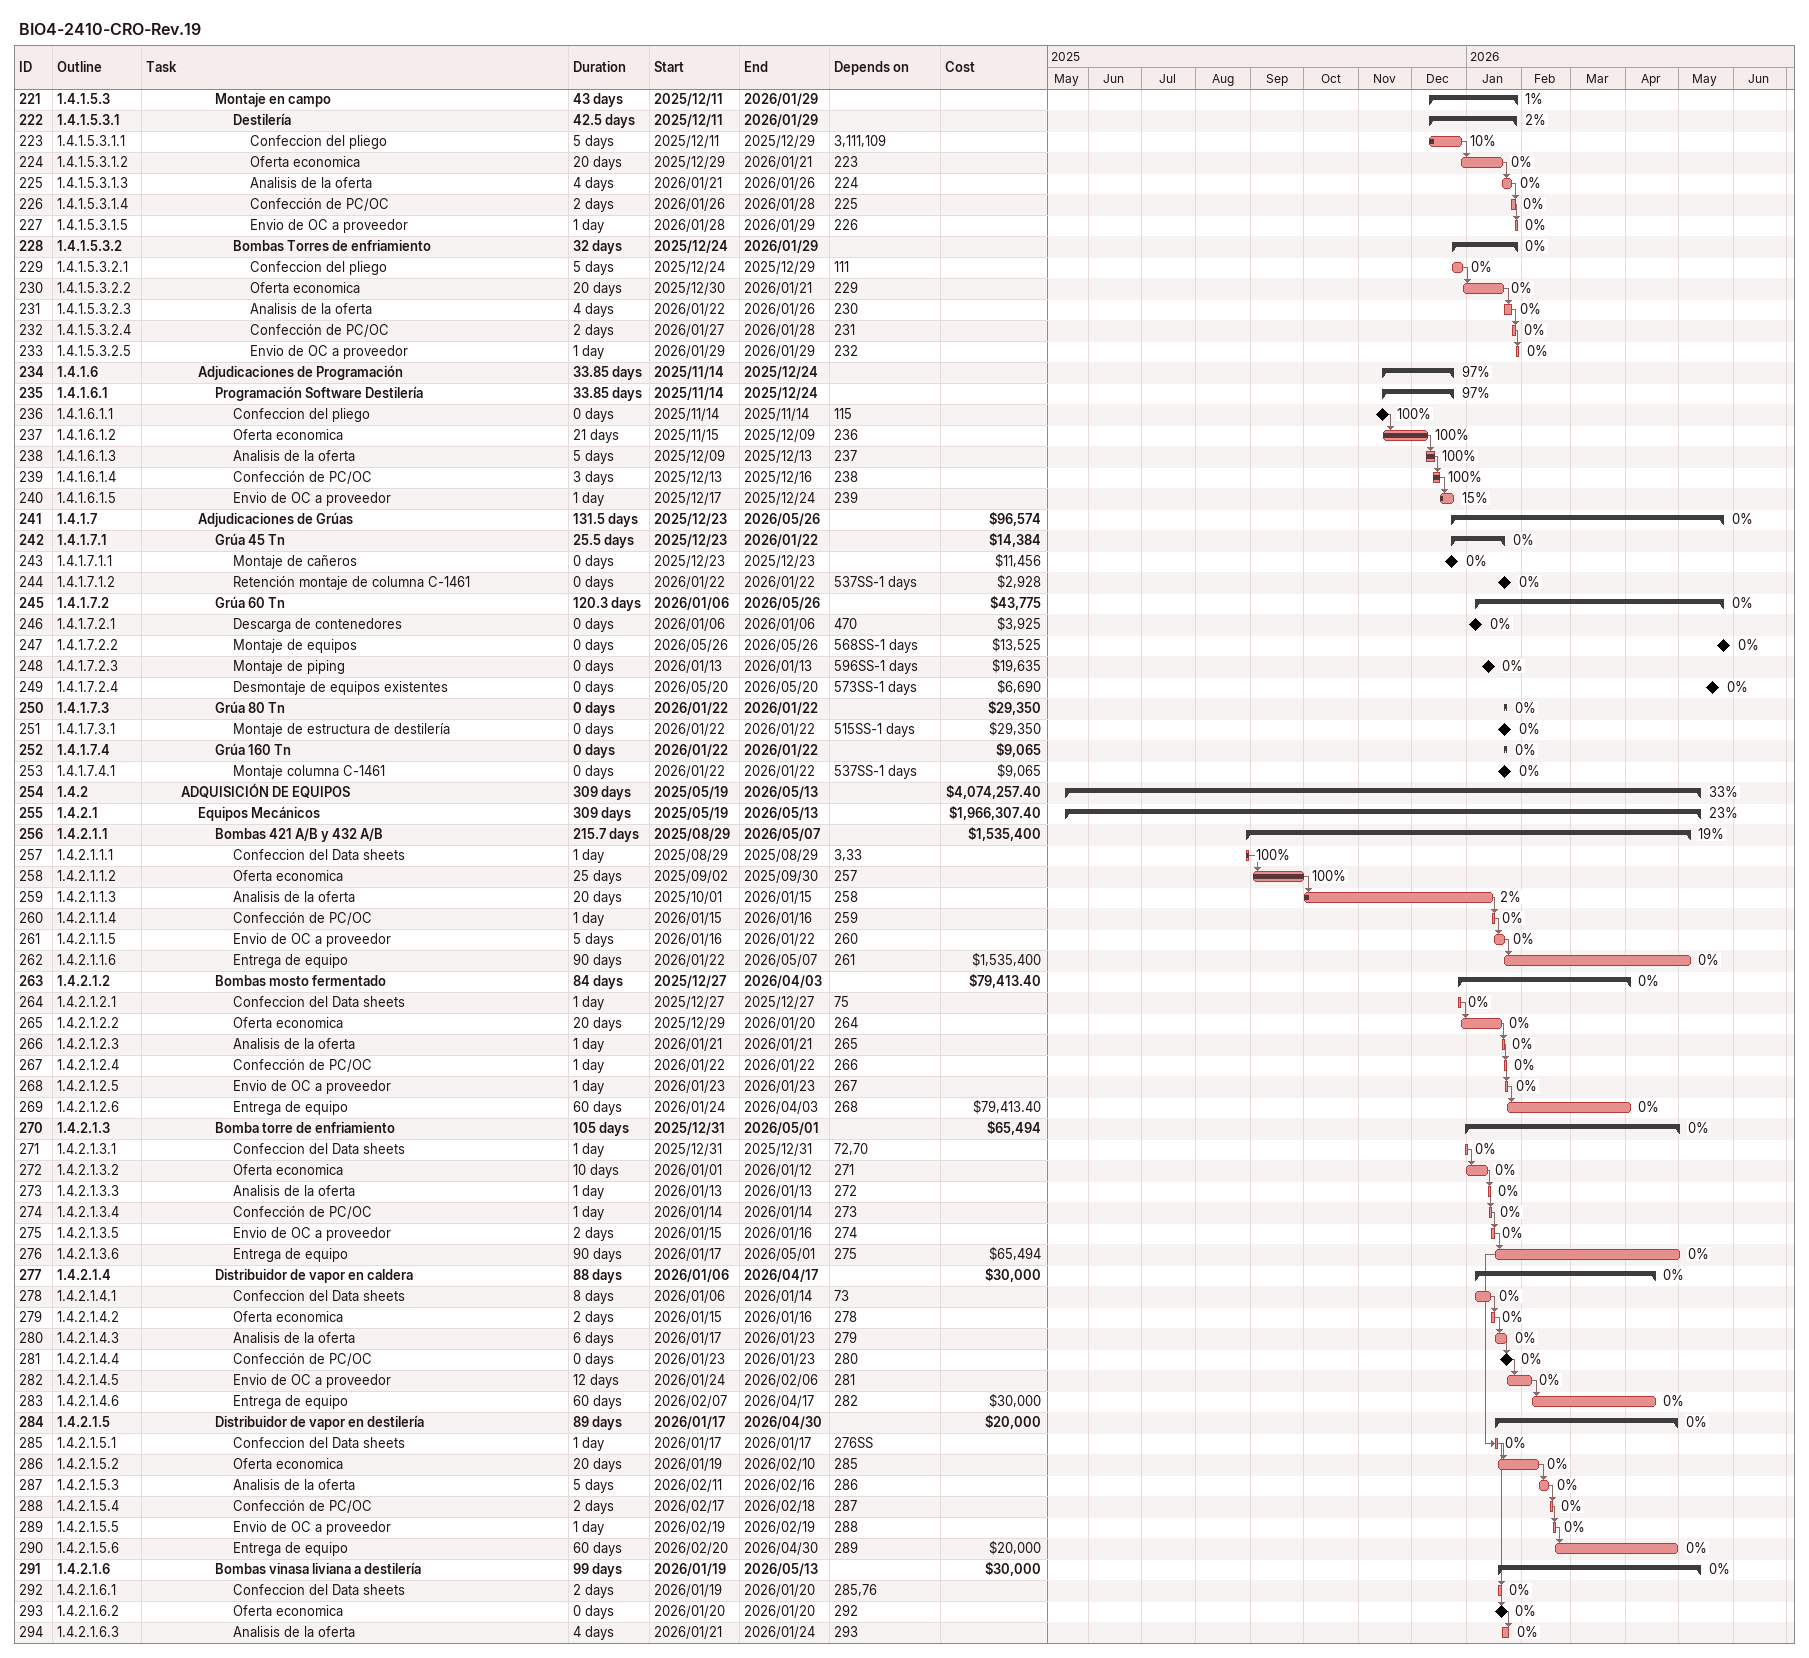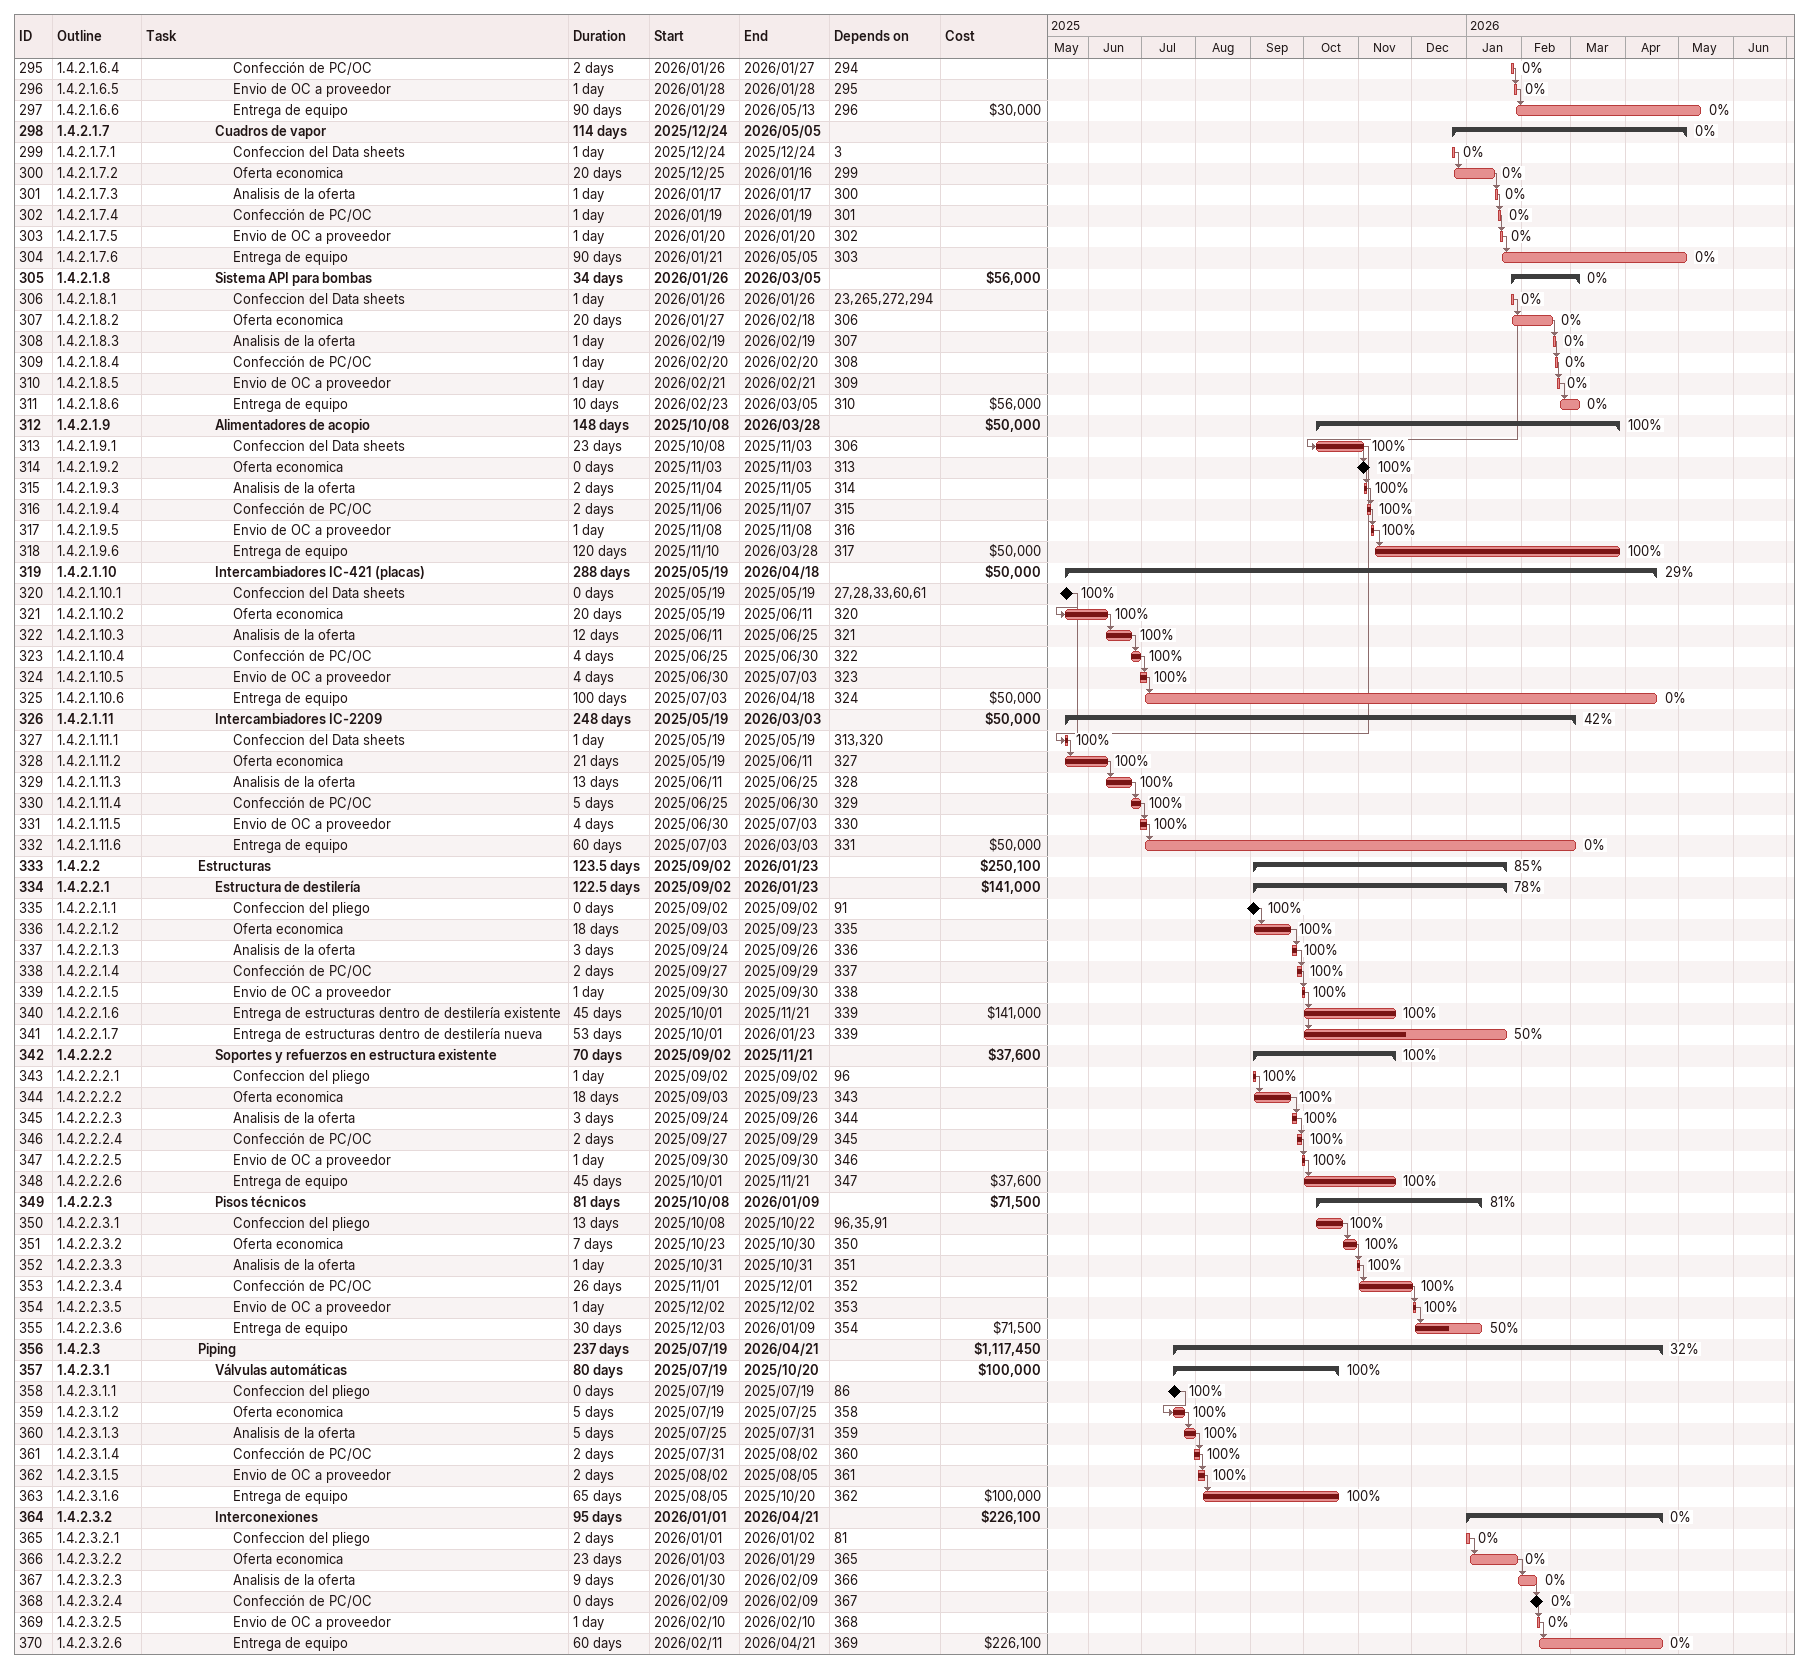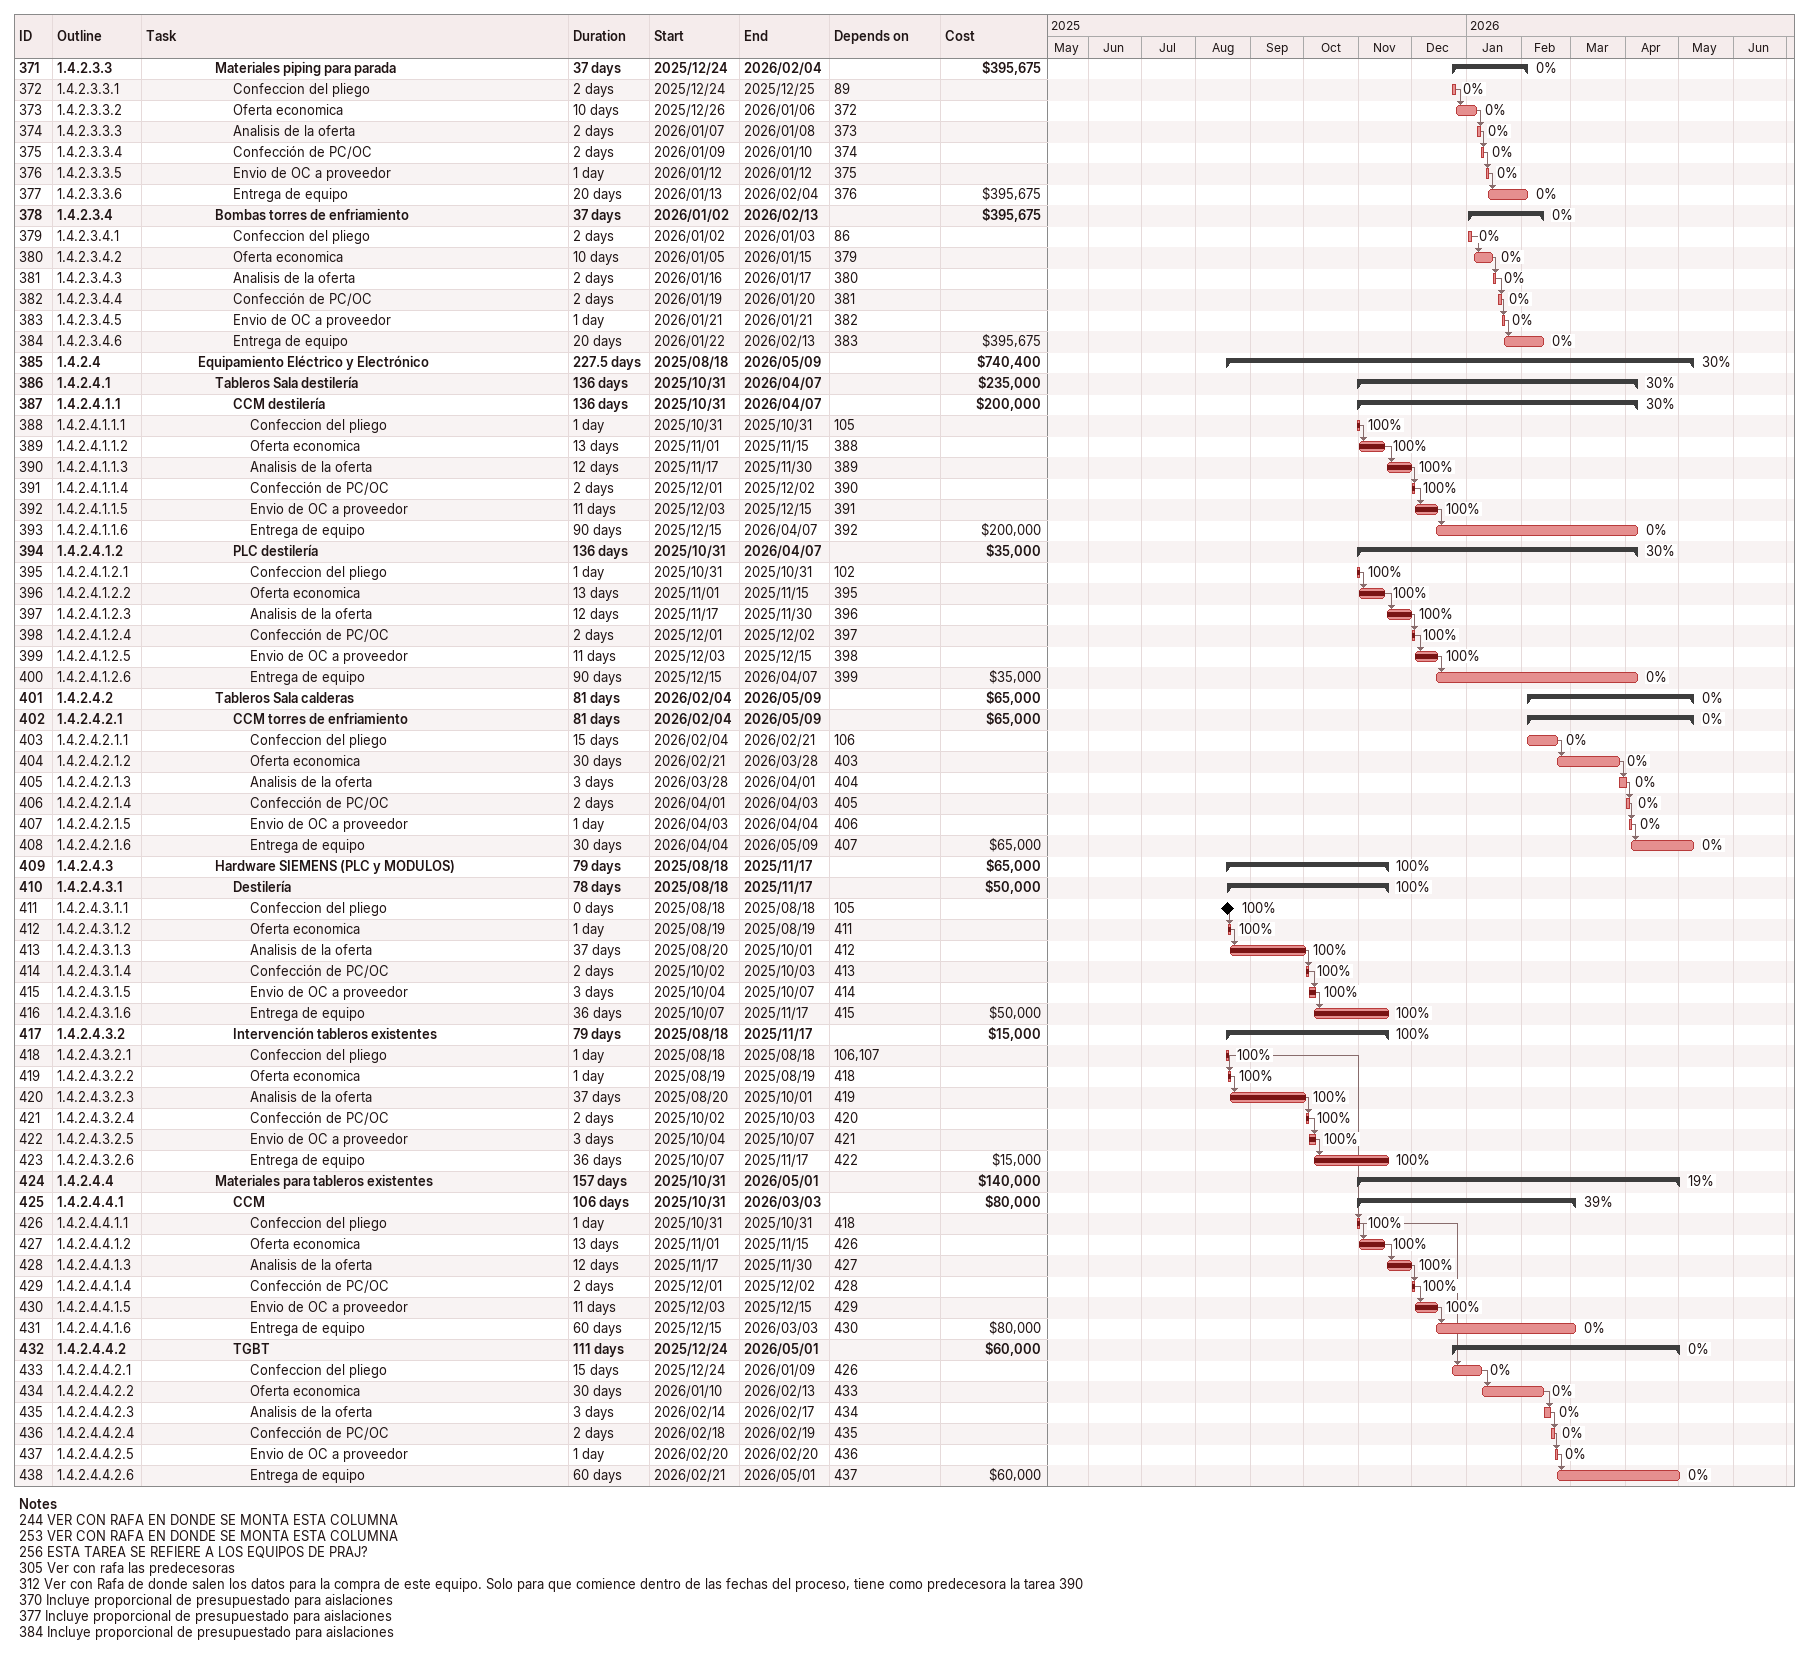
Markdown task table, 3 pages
BIO4-2410-CRO-Rev.19

| ID | WBS | Task | Duration | Start | Finish | Predecessors | % complete | Cost ($) |
|---|---|---|---|---|---|---|---|---|
| 221 | 1.4.1.5.3 | **Montaje en campo** | 43d | 2025-12-11 | 2026-01-29 |  | 1 |  |
| 222 | 1.4.1.5.3.1 | **Destilería** | 42.5d | 2025-12-11 | 2026-01-29 |  | 2 |  |
| 223 | 1.4.1.5.3.1.1 | Confeccion del pliego | 5d | 2025-12-11 | 2025-12-29 | 3, 111, 109 | 10 |  |
| 224 | 1.4.1.5.3.1.2 | Oferta economica | 20d | 2025-12-29 | 2026-01-21 | 223 | 0 |  |
| 225 | 1.4.1.5.3.1.3 | Analisis de la oferta | 4d | 2026-01-21 | 2026-01-26 | 224 | 0 |  |
| 226 | 1.4.1.5.3.1.4 | Confección de PC/OC | 2d | 2026-01-26 | 2026-01-28 | 225 | 0 |  |
| 227 | 1.4.1.5.3.1.5 | Envio de OC a proveedor | 1d | 2026-01-28 | 2026-01-29 | 226 | 0 |  |
| 228 | 1.4.1.5.3.2 | **Bombas Torres de enfriamiento** | 32d | 2025-12-24 | 2026-01-29 |  | 0 |  |
| 229 | 1.4.1.5.3.2.1 | Confeccion del pliego | 5d | 2025-12-24 | 2025-12-29 | 111 | 0 |  |
| 230 | 1.4.1.5.3.2.2 | Oferta economica | 20d | 2025-12-30 | 2026-01-21 | 229 | 0 |  |
| 231 | 1.4.1.5.3.2.3 | Analisis de la oferta | 4d | 2026-01-22 | 2026-01-26 | 230 | 0 |  |
| 232 | 1.4.1.5.3.2.4 | Confección de PC/OC | 2d | 2026-01-27 | 2026-01-28 | 231 | 0 |  |
| 233 | 1.4.1.5.3.2.5 | Envio de OC a proveedor | 1d | 2026-01-29 | 2026-01-29 | 232 | 0 |  |
| 234 | 1.4.1.6 | **Adjudicaciones de Programación** | 33.85d | 2025-11-14 | 2025-12-24 |  | 97 |  |
| 235 | 1.4.1.6.1 | **Programación Software Destilería** | 33.85d | 2025-11-14 | 2025-12-24 |  | 97 |  |
| 236 | 1.4.1.6.1.1 | Confeccion del pliego | 0d | 2025-11-14 | 2025-11-14 | 115 | 100 |  |
| 237 | 1.4.1.6.1.2 | Oferta economica | 21d | 2025-11-15 | 2025-12-09 | 236 | 100 |  |
| 238 | 1.4.1.6.1.3 | Analisis de la oferta | 5d | 2025-12-09 | 2025-12-13 | 237 | 100 |  |
| 239 | 1.4.1.6.1.4 | Confección de PC/OC | 3d | 2025-12-13 | 2025-12-16 | 238 | 100 |  |
| 240 | 1.4.1.6.1.5 | Envio de OC a proveedor | 1d | 2025-12-17 | 2025-12-24 | 239 | 15 |  |
| 241 | 1.4.1.7 | **Adjudicaciones de Grúas** | 131.5d | 2025-12-23 | 2026-05-26 |  | 0 | 96574 |
| 242 | 1.4.1.7.1 | **Grúa 45 Tn** | 25.5d | 2025-12-23 | 2026-01-22 |  | 0 | 14384 |
| 243 | 1.4.1.7.1.1 | Montaje de cañeros | 0d | 2025-12-23 | 2025-12-23 |  | 0 | 11456 |
| 244 | 1.4.1.7.1.2 | Retención montaje de columna C-1461 | 0d | 2026-01-22 | 2026-01-22 | 537SS-1d | 0 | 2928 |
| 245 | 1.4.1.7.2 | **Grúa 60 Tn** | 120.3d | 2026-01-06 | 2026-05-26 |  | 0 | 43775 |
| 246 | 1.4.1.7.2.1 | Descarga de contenedores | 0d | 2026-01-06 | 2026-01-06 | 470 | 0 | 3925 |
| 247 | 1.4.1.7.2.2 | Montaje de equipos | 0d | 2026-05-26 | 2026-05-26 | 568SS-1d | 0 | 13525 |
| 248 | 1.4.1.7.2.3 | Montaje de piping | 0d | 2026-01-13 | 2026-01-13 | 596SS-1d | 0 | 19635 |
| 249 | 1.4.1.7.2.4 | Desmontaje de equipos existentes | 0d | 2026-05-20 | 2026-05-20 | 573SS-1d | 0 | 6690 |
| 250 | 1.4.1.7.3 | **Grúa 80 Tn** | 0d | 2026-01-22 | 2026-01-22 |  | 0 | 29350 |
| 251 | 1.4.1.7.3.1 | Montaje de estructura de destilería | 0d | 2026-01-22 | 2026-01-22 | 515SS-1d | 0 | 29350 |
| 252 | 1.4.1.7.4 | **Grúa 160 Tn** | 0d | 2026-01-22 | 2026-01-22 |  | 0 | 9065 |
| 253 | 1.4.1.7.4.1 | Montaje columna C-1461 | 0d | 2026-01-22 | 2026-01-22 | 537SS-1d | 0 | 9065 |
| 254 | 1.4.2 | **ADQUISICIÓN DE EQUIPOS** | 309d | 2025-05-19 | 2026-05-13 |  | 33 | 4074257.40 |
| 255 | 1.4.2.1 | **Equipos Mecánicos** | 309d | 2025-05-19 | 2026-05-13 |  | 23 | 1966307.40 |
| 256 | 1.4.2.1.1 | **Bombas 421 A/B y 432 A/B** | 215.7d | 2025-08-29 | 2026-05-07 |  | 19 | 1535400 |
| 257 | 1.4.2.1.1.1 | Confeccion del Data sheets | 1d | 2025-08-29 | 2025-08-29 | 3, 33 | 100 |  |
| 258 | 1.4.2.1.1.2 | Oferta economica | 25d | 2025-09-02 | 2025-09-30 | 257 | 100 |  |
| 259 | 1.4.2.1.1.3 | Analisis de la oferta | 20d | 2025-10-01 | 2026-01-15 | 258 | 2 |  |
| 260 | 1.4.2.1.1.4 | Confección de PC/OC | 1d | 2026-01-15 | 2026-01-16 | 259 | 0 |  |
| 261 | 1.4.2.1.1.5 | Envio de OC a proveedor | 5d | 2026-01-16 | 2026-01-22 | 260 | 0 |  |
| 262 | 1.4.2.1.1.6 | Entrega de equipo | 90d | 2026-01-22 | 2026-05-07 | 261 | 0 | 1535400 |
| 263 | 1.4.2.1.2 | **Bombas mosto fermentado** | 84d | 2025-12-27 | 2026-04-03 |  | 0 | 79413.40 |
| 264 | 1.4.2.1.2.1 | Confeccion del Data sheets | 1d | 2025-12-27 | 2025-12-27 | 75 | 0 |  |
| 265 | 1.4.2.1.2.2 | Oferta economica | 20d | 2025-12-29 | 2026-01-20 | 264 | 0 |  |
| 266 | 1.4.2.1.2.3 | Analisis de la oferta | 1d | 2026-01-21 | 2026-01-21 | 265 | 0 |  |
| 267 | 1.4.2.1.2.4 | Confección de PC/OC | 1d | 2026-01-22 | 2026-01-22 | 266 | 0 |  |
| 268 | 1.4.2.1.2.5 | Envio de OC a proveedor | 1d | 2026-01-23 | 2026-01-23 | 267 | 0 |  |
| 269 | 1.4.2.1.2.6 | Entrega de equipo | 60d | 2026-01-24 | 2026-04-03 | 268 | 0 | 79413.40 |
| 270 | 1.4.2.1.3 | **Bomba torre de enfriamiento** | 105d | 2025-12-31 | 2026-05-01 |  | 0 | 65494 |
| 271 | 1.4.2.1.3.1 | Confeccion del Data sheets | 1d | 2025-12-31 | 2025-12-31 | 72, 70 | 0 |  |
| 272 | 1.4.2.1.3.2 | Oferta economica | 10d | 2026-01-01 | 2026-01-12 | 271 | 0 |  |
| 273 | 1.4.2.1.3.3 | Analisis de la oferta | 1d | 2026-01-13 | 2026-01-13 | 272 | 0 |  |
| 274 | 1.4.2.1.3.4 | Confección de PC/OC | 1d | 2026-01-14 | 2026-01-14 | 273 | 0 |  |
| 275 | 1.4.2.1.3.5 | Envio de OC a proveedor | 2d | 2026-01-15 | 2026-01-16 | 274 | 0 |  |
| 276 | 1.4.2.1.3.6 | Entrega de equipo | 90d | 2026-01-17 | 2026-05-01 | 275 | 0 | 65494 |
| 277 | 1.4.2.1.4 | **Distribuidor de vapor en caldera** | 88d | 2026-01-06 | 2026-04-17 |  | 0 | 30000 |
| 278 | 1.4.2.1.4.1 | Confeccion del Data sheets | 8d | 2026-01-06 | 2026-01-14 | 73 | 0 |  |
| 279 | 1.4.2.1.4.2 | Oferta economica | 2d | 2026-01-15 | 2026-01-16 | 278 | 0 |  |
| 280 | 1.4.2.1.4.3 | Analisis de la oferta | 6d | 2026-01-17 | 2026-01-23 | 279 | 0 |  |
| 281 | 1.4.2.1.4.4 | Confección de PC/OC | 0d | 2026-01-23 | 2026-01-23 | 280 | 0 |  |
| 282 | 1.4.2.1.4.5 | Envio de OC a proveedor | 12d | 2026-01-24 | 2026-02-06 | 281 | 0 |  |
| 283 | 1.4.2.1.4.6 | Entrega de equipo | 60d | 2026-02-07 | 2026-04-17 | 282 | 0 | 30000 |
| 284 | 1.4.2.1.5 | **Distribuidor de vapor en destilería** | 89d | 2026-01-17 | 2026-04-30 |  | 0 | 20000 |
| 285 | 1.4.2.1.5.1 | Confeccion del Data sheets | 1d | 2026-01-17 | 2026-01-17 | 276SS | 0 |  |
| 286 | 1.4.2.1.5.2 | Oferta economica | 20d | 2026-01-19 | 2026-02-10 | 285 | 0 |  |
| 287 | 1.4.2.1.5.3 | Analisis de la oferta | 5d | 2026-02-11 | 2026-02-16 | 286 | 0 |  |
| 288 | 1.4.2.1.5.4 | Confección de PC/OC | 2d | 2026-02-17 | 2026-02-18 | 287 | 0 |  |
| 289 | 1.4.2.1.5.5 | Envio de OC a proveedor | 1d | 2026-02-19 | 2026-02-19 | 288 | 0 |  |
| 290 | 1.4.2.1.5.6 | Entrega de equipo | 60d | 2026-02-20 | 2026-04-30 | 289 | 0 | 20000 |
| 291 | 1.4.2.1.6 | **Bombas vinasa liviana a destilería** | 99d | 2026-01-19 | 2026-05-13 |  | 0 | 30000 |
| 292 | 1.4.2.1.6.1 | Confeccion del Data sheets | 2d | 2026-01-19 | 2026-01-20 | 285, 76 | 0 |  |
| 293 | 1.4.2.1.6.2 | Oferta economica | 0d | 2026-01-20 | 2026-01-20 | 292 | 0 |  |
| 294 | 1.4.2.1.6.3 | Analisis de la oferta | 4d | 2026-01-21 | 2026-01-24 | 293 | 0 |  |
| 295 | 1.4.2.1.6.4 | Confección de PC/OC | 2d | 2026-01-26 | 2026-01-27 | 294 | 0 |  |
| 296 | 1.4.2.1.6.5 | Envio de OC a proveedor | 1d | 2026-01-28 | 2026-01-28 | 295 | 0 |  |
| 297 | 1.4.2.1.6.6 | Entrega de equipo | 90d | 2026-01-29 | 2026-05-13 | 296 | 0 | 30000 |
| 298 | 1.4.2.1.7 | **Cuadros de vapor** | 114d | 2025-12-24 | 2026-05-05 |  | 0 |  |
| 299 | 1.4.2.1.7.1 | Confeccion del Data sheets | 1d | 2025-12-24 | 2025-12-24 | 3 | 0 |  |
| 300 | 1.4.2.1.7.2 | Oferta economica | 20d | 2025-12-25 | 2026-01-16 | 299 | 0 |  |
| 301 | 1.4.2.1.7.3 | Analisis de la oferta | 1d | 2026-01-17 | 2026-01-17 | 300 | 0 |  |
| 302 | 1.4.2.1.7.4 | Confección de PC/OC | 1d | 2026-01-19 | 2026-01-19 | 301 | 0 |  |
| 303 | 1.4.2.1.7.5 | Envio de OC a proveedor | 1d | 2026-01-20 | 2026-01-20 | 302 | 0 |  |
| 304 | 1.4.2.1.7.6 | Entrega de equipo | 90d | 2026-01-21 | 2026-05-05 | 303 | 0 |  |
| 305 | 1.4.2.1.8 | **Sistema API para bombas** | 34d | 2026-01-26 | 2026-03-05 |  | 0 | 56000 |
| 306 | 1.4.2.1.8.1 | Confeccion del Data sheets | 1d | 2026-01-26 | 2026-01-26 | 23, 265, 272, 294 | 0 |  |
| 307 | 1.4.2.1.8.2 | Oferta economica | 20d | 2026-01-27 | 2026-02-18 | 306 | 0 |  |
| 308 | 1.4.2.1.8.3 | Analisis de la oferta | 1d | 2026-02-19 | 2026-02-19 | 307 | 0 |  |
| 309 | 1.4.2.1.8.4 | Confección de PC/OC | 1d | 2026-02-20 | 2026-02-20 | 308 | 0 |  |
| 310 | 1.4.2.1.8.5 | Envio de OC a proveedor | 1d | 2026-02-21 | 2026-02-21 | 309 | 0 |  |
| 311 | 1.4.2.1.8.6 | Entrega de equipo | 10d | 2026-02-23 | 2026-03-05 | 310 | 0 | 56000 |
| 312 | 1.4.2.1.9 | **Alimentadores de acopio** | 148d | 2025-10-08 | 2026-03-28 |  | 100 | 50000 |
| 313 | 1.4.2.1.9.1 | Confeccion del Data sheets | 23d | 2025-10-08 | 2025-11-03 | 306 | 100 |  |
| 314 | 1.4.2.1.9.2 | Oferta economica | 0d | 2025-11-03 | 2025-11-03 | 313 | 100 |  |
| 315 | 1.4.2.1.9.3 | Analisis de la oferta | 2d | 2025-11-04 | 2025-11-05 | 314 | 100 |  |
| 316 | 1.4.2.1.9.4 | Confección de PC/OC | 2d | 2025-11-06 | 2025-11-07 | 315 | 100 |  |
| 317 | 1.4.2.1.9.5 | Envio de OC a proveedor | 1d | 2025-11-08 | 2025-11-08 | 316 | 100 |  |
| 318 | 1.4.2.1.9.6 | Entrega de equipo | 120d | 2025-11-10 | 2026-03-28 | 317 | 100 | 50000 |
| 319 | 1.4.2.1.10 | **Intercambiadores IC-421 (placas)** | 288d | 2025-05-19 | 2026-04-18 |  | 29 | 50000 |
| 320 | 1.4.2.1.10.1 | Confeccion del Data sheets | 0d | 2025-05-19 | 2025-05-19 | 27, 28, 33, 60, 61 | 100 |  |
| 321 | 1.4.2.1.10.2 | Oferta economica | 20d | 2025-05-19 | 2025-06-11 | 320 | 100 |  |
| 322 | 1.4.2.1.10.3 | Analisis de la oferta | 12d | 2025-06-11 | 2025-06-25 | 321 | 100 |  |
| 323 | 1.4.2.1.10.4 | Confección de PC/OC | 4d | 2025-06-25 | 2025-06-30 | 322 | 100 |  |
| 324 | 1.4.2.1.10.5 | Envio de OC a proveedor | 4d | 2025-06-30 | 2025-07-03 | 323 | 100 |  |
| 325 | 1.4.2.1.10.6 | Entrega de equipo | 100d | 2025-07-03 | 2026-04-18 | 324 | 0 | 50000 |
| 326 | 1.4.2.1.11 | **Intercambiadores IC-2209** | 248d | 2025-05-19 | 2026-03-03 |  | 42 | 50000 |
| 327 | 1.4.2.1.11.1 | Confeccion del Data sheets | 1d | 2025-05-19 | 2025-05-19 | 313, 320 | 100 |  |
| 328 | 1.4.2.1.11.2 | Oferta economica | 21d | 2025-05-19 | 2025-06-11 | 327 | 100 |  |
| 329 | 1.4.2.1.11.3 | Analisis de la oferta | 13d | 2025-06-11 | 2025-06-25 | 328 | 100 |  |
| 330 | 1.4.2.1.11.4 | Confección de PC/OC | 5d | 2025-06-25 | 2025-06-30 | 329 | 100 |  |
| 331 | 1.4.2.1.11.5 | Envio de OC a proveedor | 4d | 2025-06-30 | 2025-07-03 | 330 | 100 |  |
| 332 | 1.4.2.1.11.6 | Entrega de equipo | 60d | 2025-07-03 | 2026-03-03 | 331 | 0 | 50000 |
| 333 | 1.4.2.2 | **Estructuras** | 123.5d | 2025-09-02 | 2026-01-23 |  | 85 | 250100 |
| 334 | 1.4.2.2.1 | **Estructura de destilería** | 122.5d | 2025-09-02 | 2026-01-23 |  | 78 | 141000 |
| 335 | 1.4.2.2.1.1 | Confeccion del pliego | 0d | 2025-09-02 | 2025-09-02 | 91 | 100 |  |
| 336 | 1.4.2.2.1.2 | Oferta economica | 18d | 2025-09-03 | 2025-09-23 | 335 | 100 |  |
| 337 | 1.4.2.2.1.3 | Analisis de la oferta | 3d | 2025-09-24 | 2025-09-26 | 336 | 100 |  |
| 338 | 1.4.2.2.1.4 | Confección de PC/OC | 2d | 2025-09-27 | 2025-09-29 | 337 | 100 |  |
| 339 | 1.4.2.2.1.5 | Envio de OC a proveedor | 1d | 2025-09-30 | 2025-09-30 | 338 | 100 |  |
| 340 | 1.4.2.2.1.6 | Entrega de estructuras dentro de destilería existente | 45d | 2025-10-01 | 2025-11-21 | 339 | 100 | 141000 |
| 341 | 1.4.2.2.1.7 | Entrega de estructuras dentro de destilería nueva | 53d | 2025-10-01 | 2026-01-23 | 339 | 50 |  |
| 342 | 1.4.2.2.2 | **Soportes y refuerzos en estructura existente** | 70d | 2025-09-02 | 2025-11-21 |  | 100 | 37600 |
| 343 | 1.4.2.2.2.1 | Confeccion del pliego | 1d | 2025-09-02 | 2025-09-02 | 96 | 100 |  |
| 344 | 1.4.2.2.2.2 | Oferta economica | 18d | 2025-09-03 | 2025-09-23 | 343 | 100 |  |
| 345 | 1.4.2.2.2.3 | Analisis de la oferta | 3d | 2025-09-24 | 2025-09-26 | 344 | 100 |  |
| 346 | 1.4.2.2.2.4 | Confección de PC/OC | 2d | 2025-09-27 | 2025-09-29 | 345 | 100 |  |
| 347 | 1.4.2.2.2.5 | Envio de OC a proveedor | 1d | 2025-09-30 | 2025-09-30 | 346 | 100 |  |
| 348 | 1.4.2.2.2.6 | Entrega de equipo | 45d | 2025-10-01 | 2025-11-21 | 347 | 100 | 37600 |
| 349 | 1.4.2.2.3 | **Pisos técnicos** | 81d | 2025-10-08 | 2026-01-09 |  | 81 | 71500 |
| 350 | 1.4.2.2.3.1 | Confeccion del pliego | 13d | 2025-10-08 | 2025-10-22 | 96, 35, 91 | 100 |  |
| 351 | 1.4.2.2.3.2 | Oferta economica | 7d | 2025-10-23 | 2025-10-30 | 350 | 100 |  |
| 352 | 1.4.2.2.3.3 | Analisis de la oferta | 1d | 2025-10-31 | 2025-10-31 | 351 | 100 |  |
| 353 | 1.4.2.2.3.4 | Confección de PC/OC | 26d | 2025-11-01 | 2025-12-01 | 352 | 100 |  |
| 354 | 1.4.2.2.3.5 | Envio de OC a proveedor | 1d | 2025-12-02 | 2025-12-02 | 353 | 100 |  |
| 355 | 1.4.2.2.3.6 | Entrega de equipo | 30d | 2025-12-03 | 2026-01-09 | 354 | 50 | 71500 |
| 356 | 1.4.2.3 | **Piping** | 237d | 2025-07-19 | 2026-04-21 |  | 32 | 1117450 |
| 357 | 1.4.2.3.1 | **Válvulas automáticas** | 80d | 2025-07-19 | 2025-10-20 |  | 100 | 100000 |
| 358 | 1.4.2.3.1.1 | Confeccion del pliego | 0d | 2025-07-19 | 2025-07-19 | 86 | 100 |  |
| 359 | 1.4.2.3.1.2 | Oferta economica | 5d | 2025-07-19 | 2025-07-25 | 358 | 100 |  |
| 360 | 1.4.2.3.1.3 | Analisis de la oferta | 5d | 2025-07-25 | 2025-07-31 | 359 | 100 |  |
| 361 | 1.4.2.3.1.4 | Confección de PC/OC | 2d | 2025-07-31 | 2025-08-02 | 360 | 100 |  |
| 362 | 1.4.2.3.1.5 | Envio de OC a proveedor | 2d | 2025-08-02 | 2025-08-05 | 361 | 100 |  |
| 363 | 1.4.2.3.1.6 | Entrega de equipo | 65d | 2025-08-05 | 2025-10-20 | 362 | 100 | 100000 |
| 364 | 1.4.2.3.2 | **Interconexiones** | 95d | 2026-01-01 | 2026-04-21 |  | 0 | 226100 |
| 365 | 1.4.2.3.2.1 | Confeccion del pliego | 2d | 2026-01-01 | 2026-01-02 | 81 | 0 |  |
| 366 | 1.4.2.3.2.2 | Oferta economica | 23d | 2026-01-03 | 2026-01-29 | 365 | 0 |  |
| 367 | 1.4.2.3.2.3 | Analisis de la oferta | 9d | 2026-01-30 | 2026-02-09 | 366 | 0 |  |
| 368 | 1.4.2.3.2.4 | Confección de PC/OC | 0d | 2026-02-09 | 2026-02-09 | 367 | 0 |  |
| 369 | 1.4.2.3.2.5 | Envio de OC a proveedor | 1d | 2026-02-10 | 2026-02-10 | 368 | 0 |  |
| 370 | 1.4.2.3.2.6 | Entrega de equipo | 60d | 2026-02-11 | 2026-04-21 | 369 | 0 | 226100 |
| 371 | 1.4.2.3.3 | **Materiales piping para parada** | 37d | 2025-12-24 | 2026-02-04 |  | 0 | 395675 |
| 372 | 1.4.2.3.3.1 | Confeccion del pliego | 2d | 2025-12-24 | 2025-12-25 | 89 | 0 |  |
| 373 | 1.4.2.3.3.2 | Oferta economica | 10d | 2025-12-26 | 2026-01-06 | 372 | 0 |  |
| 374 | 1.4.2.3.3.3 | Analisis de la oferta | 2d | 2026-01-07 | 2026-01-08 | 373 | 0 |  |
| 375 | 1.4.2.3.3.4 | Confección de PC/OC | 2d | 2026-01-09 | 2026-01-10 | 374 | 0 |  |
| 376 | 1.4.2.3.3.5 | Envio de OC a proveedor | 1d | 2026-01-12 | 2026-01-12 | 375 | 0 |  |
| 377 | 1.4.2.3.3.6 | Entrega de equipo | 20d | 2026-01-13 | 2026-02-04 | 376 | 0 | 395675 |
| 378 | 1.4.2.3.4 | **Bombas torres de enfriamiento** | 37d | 2026-01-02 | 2026-02-13 |  | 0 | 395675 |
| 379 | 1.4.2.3.4.1 | Confeccion del pliego | 2d | 2026-01-02 | 2026-01-03 | 86 | 0 |  |
| 380 | 1.4.2.3.4.2 | Oferta economica | 10d | 2026-01-05 | 2026-01-15 | 379 | 0 |  |
| 381 | 1.4.2.3.4.3 | Analisis de la oferta | 2d | 2026-01-16 | 2026-01-17 | 380 | 0 |  |
| 382 | 1.4.2.3.4.4 | Confección de PC/OC | 2d | 2026-01-19 | 2026-01-20 | 381 | 0 |  |
| 383 | 1.4.2.3.4.5 | Envio de OC a proveedor | 1d | 2026-01-21 | 2026-01-21 | 382 | 0 |  |
| 384 | 1.4.2.3.4.6 | Entrega de equipo | 20d | 2026-01-22 | 2026-02-13 | 383 | 0 | 395675 |
| 385 | 1.4.2.4 | **Equipamiento Eléctrico y Electrónico** | 227.5d | 2025-08-18 | 2026-05-09 |  | 30 | 740400 |
| 386 | 1.4.2.4.1 | **Tableros Sala destilería** | 136d | 2025-10-31 | 2026-04-07 |  | 30 | 235000 |
| 387 | 1.4.2.4.1.1 | **CCM destilería** | 136d | 2025-10-31 | 2026-04-07 |  | 30 | 200000 |
| 388 | 1.4.2.4.1.1.1 | Confeccion del pliego | 1d | 2025-10-31 | 2025-10-31 | 105 | 100 |  |
| 389 | 1.4.2.4.1.1.2 | Oferta economica | 13d | 2025-11-01 | 2025-11-15 | 388 | 100 |  |
| 390 | 1.4.2.4.1.1.3 | Analisis de la oferta | 12d | 2025-11-17 | 2025-11-30 | 389 | 100 |  |
| 391 | 1.4.2.4.1.1.4 | Confección de PC/OC | 2d | 2025-12-01 | 2025-12-02 | 390 | 100 |  |
| 392 | 1.4.2.4.1.1.5 | Envio de OC a proveedor | 11d | 2025-12-03 | 2025-12-15 | 391 | 100 |  |
| 393 | 1.4.2.4.1.1.6 | Entrega de equipo | 90d | 2025-12-15 | 2026-04-07 | 392 | 0 | 200000 |
| 394 | 1.4.2.4.1.2 | **PLC destilería** | 136d | 2025-10-31 | 2026-04-07 |  | 30 | 35000 |
| 395 | 1.4.2.4.1.2.1 | Confeccion del pliego | 1d | 2025-10-31 | 2025-10-31 | 102 | 100 |  |
| 396 | 1.4.2.4.1.2.2 | Oferta economica | 13d | 2025-11-01 | 2025-11-15 | 395 | 100 |  |
| 397 | 1.4.2.4.1.2.3 | Analisis de la oferta | 12d | 2025-11-17 | 2025-11-30 | 396 | 100 |  |
| 398 | 1.4.2.4.1.2.4 | Confección de PC/OC | 2d | 2025-12-01 | 2025-12-02 | 397 | 100 |  |
| 399 | 1.4.2.4.1.2.5 | Envio de OC a proveedor | 11d | 2025-12-03 | 2025-12-15 | 398 | 100 |  |
| 400 | 1.4.2.4.1.2.6 | Entrega de equipo | 90d | 2025-12-15 | 2026-04-07 | 399 | 0 | 35000 |
| 401 | 1.4.2.4.2 | **Tableros Sala calderas** | 81d | 2026-02-04 | 2026-05-09 |  | 0 | 65000 |
| 402 | 1.4.2.4.2.1 | **CCM torres de enfriamiento** | 81d | 2026-02-04 | 2026-05-09 |  | 0 | 65000 |
| 403 | 1.4.2.4.2.1.1 | Confeccion del pliego | 15d | 2026-02-04 | 2026-02-21 | 106 | 0 |  |
| 404 | 1.4.2.4.2.1.2 | Oferta economica | 30d | 2026-02-21 | 2026-03-28 | 403 | 0 |  |
| 405 | 1.4.2.4.2.1.3 | Analisis de la oferta | 3d | 2026-03-28 | 2026-04-01 | 404 | 0 |  |
| 406 | 1.4.2.4.2.1.4 | Confección de PC/OC | 2d | 2026-04-01 | 2026-04-03 | 405 | 0 |  |
| 407 | 1.4.2.4.2.1.5 | Envio de OC a proveedor | 1d | 2026-04-03 | 2026-04-04 | 406 | 0 |  |
| 408 | 1.4.2.4.2.1.6 | Entrega de equipo | 30d | 2026-04-04 | 2026-05-09 | 407 | 0 | 65000 |
| 409 | 1.4.2.4.3 | **Hardware SIEMENS (PLC y MODULOS)** | 79d | 2025-08-18 | 2025-11-17 |  | 100 | 65000 |
| 410 | 1.4.2.4.3.1 | **Destilería** | 78d | 2025-08-18 | 2025-11-17 |  | 100 | 50000 |
| 411 | 1.4.2.4.3.1.1 | Confeccion del pliego | 0d | 2025-08-18 | 2025-08-18 | 105 | 100 |  |
| 412 | 1.4.2.4.3.1.2 | Oferta economica | 1d | 2025-08-19 | 2025-08-19 | 411 | 100 |  |
| 413 | 1.4.2.4.3.1.3 | Analisis de la oferta | 37d | 2025-08-20 | 2025-10-01 | 412 | 100 |  |
| 414 | 1.4.2.4.3.1.4 | Confección de PC/OC | 2d | 2025-10-02 | 2025-10-03 | 413 | 100 |  |
| 415 | 1.4.2.4.3.1.5 | Envio de OC a proveedor | 3d | 2025-10-04 | 2025-10-07 | 414 | 100 |  |
| 416 | 1.4.2.4.3.1.6 | Entrega de equipo | 36d | 2025-10-07 | 2025-11-17 | 415 | 100 | 50000 |
| 417 | 1.4.2.4.3.2 | **Intervención tableros existentes** | 79d | 2025-08-18 | 2025-11-17 |  | 100 | 15000 |
| 418 | 1.4.2.4.3.2.1 | Confeccion del pliego | 1d | 2025-08-18 | 2025-08-18 | 106, 107 | 100 |  |
| 419 | 1.4.2.4.3.2.2 | Oferta economica | 1d | 2025-08-19 | 2025-08-19 | 418 | 100 |  |
| 420 | 1.4.2.4.3.2.3 | Analisis de la oferta | 37d | 2025-08-20 | 2025-10-01 | 419 | 100 |  |
| 421 | 1.4.2.4.3.2.4 | Confección de PC/OC | 2d | 2025-10-02 | 2025-10-03 | 420 | 100 |  |
| 422 | 1.4.2.4.3.2.5 | Envio de OC a proveedor | 3d | 2025-10-04 | 2025-10-07 | 421 | 100 |  |
| 423 | 1.4.2.4.3.2.6 | Entrega de equipo | 36d | 2025-10-07 | 2025-11-17 | 422 | 100 | 15000 |
| 424 | 1.4.2.4.4 | **Materiales para tableros existentes** | 157d | 2025-10-31 | 2026-05-01 |  | 19 | 140000 |
| 425 | 1.4.2.4.4.1 | **CCM** | 106d | 2025-10-31 | 2026-03-03 |  | 39 | 80000 |
| 426 | 1.4.2.4.4.1.1 | Confeccion del pliego | 1d | 2025-10-31 | 2025-10-31 | 418 | 100 |  |
| 427 | 1.4.2.4.4.1.2 | Oferta economica | 13d | 2025-11-01 | 2025-11-15 | 426 | 100 |  |
| 428 | 1.4.2.4.4.1.3 | Analisis de la oferta | 12d | 2025-11-17 | 2025-11-30 | 427 | 100 |  |
| 429 | 1.4.2.4.4.1.4 | Confección de PC/OC | 2d | 2025-12-01 | 2025-12-02 | 428 | 100 |  |
| 430 | 1.4.2.4.4.1.5 | Envio de OC a proveedor | 11d | 2025-12-03 | 2025-12-15 | 429 | 100 |  |
| 431 | 1.4.2.4.4.1.6 | Entrega de equipo | 60d | 2025-12-15 | 2026-03-03 | 430 | 0 | 80000 |
| 432 | 1.4.2.4.4.2 | **TGBT** | 111d | 2025-12-24 | 2026-05-01 |  | 0 | 60000 |
| 433 | 1.4.2.4.4.2.1 | Confeccion del pliego | 15d | 2025-12-24 | 2026-01-09 | 426 | 0 |  |
| 434 | 1.4.2.4.4.2.2 | Oferta economica | 30d | 2026-01-10 | 2026-02-13 | 433 | 0 |  |
| 435 | 1.4.2.4.4.2.3 | Analisis de la oferta | 3d | 2026-02-14 | 2026-02-17 | 434 | 0 |  |
| 436 | 1.4.2.4.4.2.4 | Confección de PC/OC | 2d | 2026-02-18 | 2026-02-19 | 435 | 0 |  |
| 437 | 1.4.2.4.4.2.5 | Envio de OC a proveedor | 1d | 2026-02-20 | 2026-02-20 | 436 | 0 |  |
| 438 | 1.4.2.4.4.2.6 | Entrega de equipo | 60d | 2026-02-21 | 2026-05-01 | 437 | 0 | 60000 |

Notes
- 244: VER CON RAFA EN DONDE SE MONTA ESTA COLUMNA
- 253: VER CON RAFA EN DONDE SE MONTA ESTA COLUMNA
- 256: ESTA TAREA SE REFIERE A LOS EQUIPOS DE PRAJ?
- 305: Ver con rafa las predecesoras
- 312: Ver con Rafa de donde salen los datos para la compra de este equipo. Solo para que comience dentro de las fechas del proceso, tiene como predecesora la tarea 390
- 370: Incluye proporcional de presupuestado para aislaciones
- 377: Incluye proporcional de presupuestado para aislaciones
- 384: Incluye proporcional de presupuestado para aislaciones
